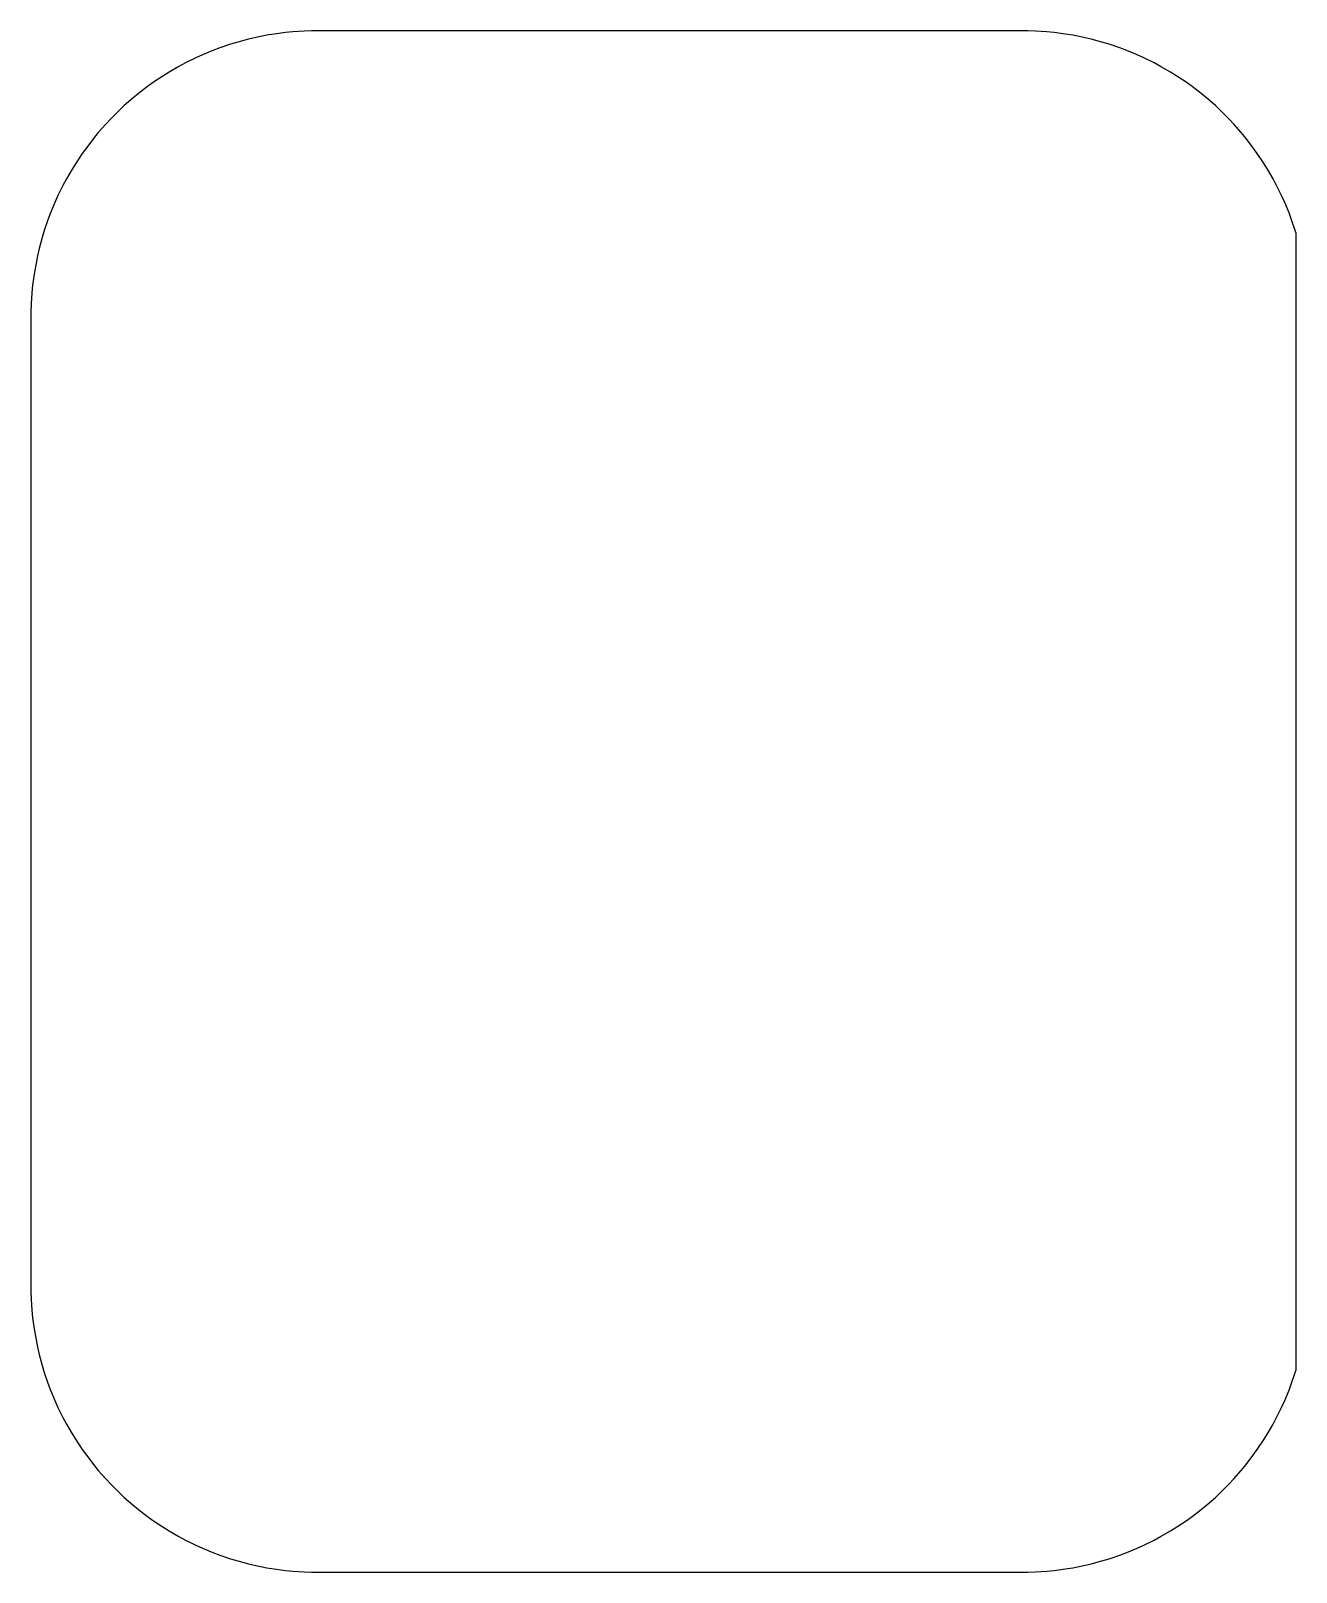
# Model space of a CAD drawing. Header units: millimetres. Extents: x 136.4 to 158.5, y -62.7 to -35.8.
import ezdxf

# ---------------------------------------------------------------- set-up
doc = ezdxf.new("R2010")
doc.units = ezdxf.units.MM

msp = doc.modelspace()

# ---------------------------------------------------------------- linework, layer by layer
at = {"layer": 'CUT'}
msp.add_lwpolyline([(153.7932, -62.7434), (153.924, -62.7391), (154.1199, -62.7263), (154.1199, -62.7263), (154.2501, -62.7134), (154.4447, -62.6878), (154.5739, -62.6665), (154.7664, -62.6282), (154.7664, -62.6282), (154.8939, -62.5985), (155.0835, -62.5477), (155.2087, -62.5097), (155.3946, -62.4466), (155.3946, -62.4466), (155.5171, -62.4005), (155.6985, -62.3254), (155.6985, -62.3254), (155.8177, -62.2713), (155.9938, -62.1845), (156.1092, -62.1228), (156.2792, -62.0247), (156.2792, -62.0247), (156.3903, -61.9555), (156.5536, -61.8465), (156.66, -61.7702), (156.8157, -61.6507), (156.8157, -61.6507), (156.9169, -61.5677), (157.0645, -61.4383), (157.16, -61.3488), (157.2988, -61.21), (157.3883, -61.1145), (157.5177, -60.9669), (157.6007, -60.8657), (157.7202, -60.71), (157.7202, -60.71), (157.7965, -60.6036), (157.9055, -60.4403), (157.9747, -60.3292), (158.0728, -60.1592), (158.0728, -60.1592), (158.1345, -60.0438), (158.2213, -59.8677), (158.2754, -59.7485), (158.3505, -59.5671), (158.3505, -59.5671), (158.3966, -59.4446), (158.4597, -59.2587), (158.4597, -59.2587), (158.475, -59.2082), (158.475, -39.3618), (158.4597, -39.3113), (158.3966, -39.1254), (158.3966, -39.1254), (158.3505, -39.0029), (158.2754, -38.8215), (158.2754, -38.8215), (158.2213, -38.7023), (158.1345, -38.5262), (158.0728, -38.4108), (157.9747, -38.2408), (157.9747, -38.2408), (157.9055, -38.1297), (157.7965, -37.9664), (157.7202, -37.86), (157.6007, -37.7043), (157.6007, -37.7043), (157.5177, -37.6031), (157.3883, -37.4555), (157.2988, -37.36), (157.16, -37.2212), (157.0645, -37.1317), (156.9169, -37.0023), (156.8157, -36.9193), (156.66, -36.7998), (156.66, -36.7998), (156.5536, -36.7235), (156.3903, -36.6145), (156.2792, -36.5453), (156.1092, -36.4472), (156.1092, -36.4472), (155.9938, -36.3855), (155.8177, -36.2987), (155.6985, -36.2446), (155.5171, -36.1695), (155.5171, -36.1695), (155.3946, -36.1234), (155.2087, -36.0603), (155.2087, -36.0603), (155.0835, -36.0223), (154.8939, -35.9715), (154.7664, -35.9418), (154.5739, -35.9035), (154.5739, -35.9035), (154.4447, -35.8822), (154.2501, -35.8566), (154.1199, -35.8437), (153.924, -35.8309), (153.924, -35.8309), (153.7932, -35.8266), (153.695, -35.825), (141.3875, -35.825), (141.2893, -35.8266), (141.1585, -35.8309), (140.9626, -35.8437), (140.9626, -35.8437), (140.8324, -35.8566), (140.6378, -35.8822), (140.5086, -35.9035), (140.3161, -35.9418), (140.3161, -35.9418), (140.1886, -35.9715), (139.999, -36.0223), (139.8738, -36.0603), (139.6879, -36.1234), (139.6879, -36.1234), (139.5654, -36.1695), (139.384, -36.2446), (139.384, -36.2446), (139.2648, -36.2987), (139.0887, -36.3855), (138.9733, -36.4472), (138.8033, -36.5453), (138.8033, -36.5453), (138.6922, -36.6145), (138.5289, -36.7235), (138.4225, -36.7998), (138.2668, -36.9193), (138.2668, -36.9193), (138.1656, -37.0023), (138.018, -37.1317), (137.9225, -37.2212), (137.7837, -37.36), (137.6942, -37.4555), (137.5648, -37.6031), (137.4818, -37.7043), (137.3623, -37.86), (137.3623, -37.86), (137.286, -37.9664), (137.177, -38.1297), (137.1078, -38.2408), (137.0097, -38.4108), (137.0097, -38.4108), (136.948, -38.5262), (136.8612, -38.7023), (136.8071, -38.8215), (136.732, -39.0029), (136.732, -39.0029), (136.6859, -39.1254), (136.6228, -39.3113), (136.6228, -39.3113), (136.5848, -39.4365), (136.534, -39.6261), (136.5043, -39.7536), (136.466, -39.9461), (136.466, -39.9461), (136.4447, -40.0753), (136.4191, -40.2699), (136.4062, -40.4001), (136.3934, -40.596), (136.3934, -40.596), (136.3891, -40.7268), (136.3875, -40.825), (136.3875, -57.745), (136.3891, -57.8432), (136.3934, -57.974), (136.4062, -58.1699), (136.4062, -58.1699), (136.4191, -58.3001), (136.4447, -58.4947), (136.466, -58.6239), (136.5043, -58.8164), (136.5043, -58.8164), (136.534, -58.9439), (136.5848, -59.1335), (136.6228, -59.2587), (136.6859, -59.4446), (136.6859, -59.4446), (136.732, -59.5671), (136.8071, -59.7485), (136.8071, -59.7485), (136.8612, -59.8677), (136.948, -60.0438), (137.0097, -60.1592), (137.1078, -60.3292), (137.1078, -60.3292), (137.177, -60.4403), (137.286, -60.6036), (137.3623, -60.71), (137.4818, -60.8657), (137.4818, -60.8657), (137.5648, -60.9669), (137.6942, -61.1145), (137.7837, -61.21), (137.9225, -61.3488), (138.018, -61.4383), (138.1656, -61.5677), (138.2668, -61.6507), (138.4225, -61.7702), (138.4225, -61.7702), (138.5289, -61.8465), (138.6922, -61.9555), (138.8033, -62.0247), (138.9733, -62.1228), (138.9733, -62.1228), (139.0887, -62.1845), (139.2648, -62.2713), (139.384, -62.3254), (139.5654, -62.4005), (139.5654, -62.4005), (139.6879, -62.4466), (139.8738, -62.5097), (139.8738, -62.5097), (139.999, -62.5477), (140.1886, -62.5985), (140.3161, -62.6282), (140.5086, -62.6665), (140.5086, -62.6665), (140.6378, -62.6878), (140.8324, -62.7134), (140.9626, -62.7263), (141.1585, -62.7391), (141.1585, -62.7391), (141.2893, -62.7434), (141.3875, -62.745), (153.695, -62.745)], close=True, dxfattribs=at)

doc.saveas('drawing.dxf')
